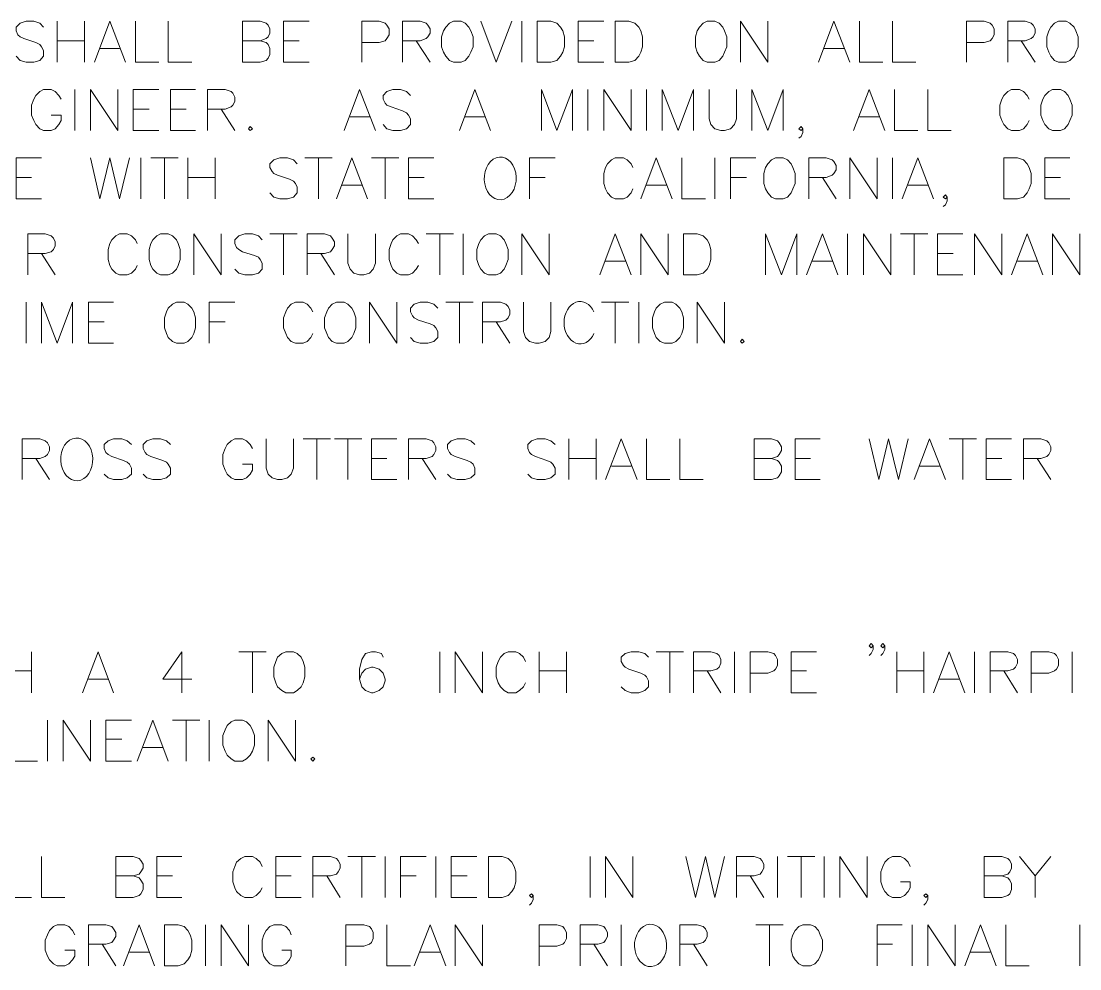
# Model space of a CAD drawing. Header units: millimetres. Extents: x -419 to 20046, y -14642 to 2638.
# Drawn here: x 3713.591 to 3715.657, y 919.815 to 921.665 of the extents above; entities that cross this region are included whole.
import ezdxf

# ---------------------------------------------------------------- set-up
doc = ezdxf.new("R2010")
doc.units = ezdxf.units.MM
doc.layers.add('PDF10_----TX03', color=7, linetype='Continuous')

msp = doc.modelspace()

# ---------------------------------------------------------------- linework, layer by layer
at = {"layer": 'PDF10_----TX03', "lineweight": 20}
for points in [[(3713.6348, 921.6536), (3713.6273, 921.6611), (3713.6157, 921.6652), (3713.6007, 921.6652), (3713.589, 921.6611), (3713.5815, 921.6536), (3713.5815, 921.6461), (3713.5848, 921.6386), (3713.589, 921.6344), (3713.5965, 921.6311), (3713.6198, 921.6236), (3713.6273, 921.6194), (3713.6307, 921.6152), (3713.6348, 921.6077), (3713.6348, 921.5969), (3713.6273, 921.5886), (3713.6157, 921.5852), (3713.6007, 921.5852), (3713.589, 921.5886), (3713.5815, 921.5969)], [(3713.6615, 921.6652), (3713.6615, 921.5852)], [(3713.7148, 921.6652), (3713.7148, 921.5852)], [(3713.734, 921.5852), (3713.764, 921.6652), (3713.7948, 921.5852)], [(3713.814, 921.6652), (3713.814, 921.5852), (3713.8599, 921.5852)], [(3713.8782, 921.6652), (3713.8782, 921.5852), (3713.924, 921.5852)], [(3714.0574, 921.6269), (3714.069, 921.6236), (3714.0732, 921.6194), (3714.0765, 921.6119), (3714.0765, 921.6002), (3714.0732, 921.5927), (3714.069, 921.5886), (3714.0574, 921.5852), (3714.0232, 921.5852), (3714.0232, 921.6652), (3714.0574, 921.6652), (3714.069, 921.6611), (3714.0732, 921.6577), (3714.0765, 921.6502), (3714.0765, 921.6419), (3714.0732, 921.6344), (3714.069, 921.6311), (3714.0574, 921.6269), (3714.0232, 921.6269)], [(3714.1532, 921.5852), (3714.1032, 921.5852), (3714.1032, 921.6652), (3714.1532, 921.6652)], [(3714.2557, 921.5852), (3714.2557, 921.6652), (3714.2899, 921.6652), (3714.3016, 921.6611), (3714.3049, 921.6577), (3714.3091, 921.6502), (3714.3091, 921.6386), (3714.3049, 921.6311), (3714.3016, 921.6269), (3714.2899, 921.6236), (3714.2557, 921.6236)], [(3714.3357, 921.5852), (3714.3357, 921.6652), (3714.3699, 921.6652), (3714.3816, 921.6611), (3714.3849, 921.6577), (3714.3891, 921.6502), (3714.3891, 921.6419), (3714.3849, 921.6344), (3714.3816, 921.6311), (3714.3699, 921.6269), (3714.3357, 921.6269)], [(3714.4882, 921.6652), (3714.5182, 921.5852), (3714.5491, 921.6652)], [(3714.5682, 921.6652), (3714.5682, 921.5852)], [(3714.7283, 921.5852), (3714.6783, 921.5852), (3714.6783, 921.6652), (3714.7283, 921.6652)], [(3714.9949, 921.5852), (3714.9949, 921.6652), (3715.0483, 921.5852), (3715.0483, 921.6652)], [(3715.1475, 921.5852), (3715.1775, 921.6652), (3715.2083, 921.5852)], [(3715.2275, 921.6652), (3715.2275, 921.5852), (3715.2733, 921.5852)], [(3715.2916, 921.6652), (3715.2916, 921.5852), (3715.3375, 921.5852)], [(3715.4366, 921.5852), (3715.4366, 921.6652), (3715.4708, 921.6652), (3715.4825, 921.6611), (3715.4866, 921.6577), (3715.49, 921.6502), (3715.49, 921.6386), (3715.4866, 921.6311), (3715.4825, 921.6269), (3715.4708, 921.6236), (3715.4366, 921.6236)], [(3715.5167, 921.5852), (3715.5167, 921.6652), (3715.5508, 921.6652), (3715.5625, 921.6611), (3715.5667, 921.6577), (3715.57, 921.6502), (3715.57, 921.6419), (3715.5667, 921.6344), (3715.5625, 921.6311), (3715.5508, 921.6269), (3715.5167, 921.6269)], [(3713.6615, 921.6269), (3713.7148, 921.6269)], [(3714.1032, 921.6269), (3714.134, 921.6269)], [(3714.3624, 921.6269), (3714.3891, 921.5852)], [(3714.6783, 921.6269), (3714.7091, 921.6269)], [(3715.5433, 921.6269), (3715.57, 921.5852)], [(3713.7448, 921.6119), (3713.7832, 921.6119)], [(3715.1583, 921.6119), (3715.1966, 921.6119)], [(3713.669, 921.5127), (3713.6648, 921.5202), (3713.6573, 921.5277), (3713.6498, 921.5319), (3713.6348, 921.5319), (3713.6273, 921.5277), (3713.6198, 921.5202), (3713.6157, 921.5127), (3713.6115, 921.501), (3713.6115, 921.4819), (3713.6157, 921.471), (3713.6198, 921.4635), (3713.6273, 921.4552), (3713.6348, 921.4519), (3713.6498, 921.4519), (3713.6573, 921.4552), (3713.6648, 921.4635), (3713.669, 921.471), (3713.669, 921.4819), (3713.6498, 921.4819)], [(3713.6957, 921.5319), (3713.6957, 921.4519)], [(3713.7265, 921.4519), (3713.7265, 921.5319), (3713.7798, 921.4519), (3713.7798, 921.5319)], [(3713.8599, 921.4519), (3713.8098, 921.4519), (3713.8098, 921.5319), (3713.8599, 921.5319)], [(3713.9315, 921.4519), (3713.8824, 921.4519), (3713.8824, 921.5319), (3713.9315, 921.5319)], [(3713.9549, 921.4519), (3713.9549, 921.5319), (3713.989, 921.5319), (3714.0007, 921.5277), (3714.004, 921.5244), (3714.0082, 921.5169), (3714.0082, 921.5085), (3714.004, 921.501), (3714.0007, 921.4977), (3713.989, 921.4935), (3713.9549, 921.4935)], [(3714.2215, 921.4519), (3714.2515, 921.5319), (3714.2824, 921.4519)], [(3714.3507, 921.5202), (3714.3432, 921.5277), (3714.3316, 921.5319), (3714.3166, 921.5319), (3714.3049, 921.5277), (3714.2974, 921.5202), (3714.2974, 921.5127), (3714.3016, 921.5052), (3714.3049, 921.501), (3714.3132, 921.4977), (3714.3357, 921.4902), (3714.3432, 921.486), (3714.3474, 921.4819), (3714.3507, 921.4744), (3714.3507, 921.4635), (3714.3432, 921.4552), (3714.3316, 921.4519), (3714.3166, 921.4519), (3714.3049, 921.4552), (3714.2974, 921.4635)], [(3714.4466, 921.4519), (3714.4766, 921.5319), (3714.5074, 921.4519)], [(3714.6066, 921.4519), (3714.6066, 921.5319), (3714.6366, 921.4519), (3714.6674, 921.5319), (3714.6674, 921.4519)], [(3714.6974, 921.5319), (3714.6974, 921.4519)], [(3714.7283, 921.4519), (3714.7283, 921.5319), (3714.7816, 921.4519), (3714.7816, 921.5319)], [(3714.8116, 921.5319), (3714.8116, 921.4519)], [(3714.8424, 921.4519), (3714.8424, 921.5319), (3714.8733, 921.4519), (3714.9033, 921.5319), (3714.9033, 921.4519)], [(3714.9341, 921.5319), (3714.9341, 921.4744), (3714.9374, 921.4635), (3714.9449, 921.4552), (3714.9566, 921.4519), (3714.9641, 921.4519), (3714.9758, 921.4552), (3714.9833, 921.4635), (3714.9874, 921.4744), (3714.9874, 921.5319)], [(3715.0174, 921.4519), (3715.0174, 921.5319), (3715.0483, 921.4519), (3715.0783, 921.5319), (3715.0783, 921.4519)], [(3715.2158, 921.4519), (3715.2466, 921.5319), (3715.2766, 921.4519)], [(3715.2958, 921.5319), (3715.2958, 921.4519), (3715.3416, 921.4519)], [(3715.3608, 921.5319), (3715.3608, 921.4519), (3715.4066, 921.4519)], [(3715.5583, 921.5127), (3715.555, 921.5202), (3715.5475, 921.5277), (3715.54, 921.5319), (3715.5242, 921.5319), (3715.5167, 921.5277), (3715.5092, 921.5202), (3715.505, 921.5127), (3715.5016, 921.501), (3715.5016, 921.4819), (3715.505, 921.471), (3715.5092, 921.4635), (3715.5167, 921.4552), (3715.5242, 921.4519), (3715.54, 921.4519), (3715.5475, 921.4552), (3715.555, 921.4635), (3715.5583, 921.471)], [(3713.8098, 921.4935), (3713.8407, 921.4935)], [(3713.8824, 921.4935), (3713.9132, 921.4935)], [(3713.9815, 921.4935), (3714.0082, 921.4519)], [(3714.2332, 921.4785), (3714.2707, 921.4785)], [(3714.4574, 921.4785), (3714.4957, 921.4785)], [(3715.2275, 921.4785), (3715.265, 921.4785)], [(3715.1166, 921.4552), (3715.1133, 921.4519), (3715.1091, 921.4552), (3715.1133, 921.4594), (3715.1166, 921.4552), (3715.1166, 921.4477), (3715.1133, 921.4402), (3715.1091, 921.4369)], [(3713.6307, 921.3185), (3713.5815, 921.3185), (3713.5815, 921.3985), (3713.6307, 921.3985)], [(3713.7265, 921.3985), (3713.7448, 921.3185), (3713.764, 921.3985), (3713.7832, 921.3185), (3713.8023, 921.3985)], [(3713.8248, 921.3985), (3713.8248, 921.3185)], [(3713.844, 921.3985), (3713.8974, 921.3985)], [(3713.8707, 921.3985), (3713.8707, 921.3185)], [(3713.9165, 921.3985), (3713.9165, 921.3185)], [(3713.9699, 921.3985), (3713.9699, 921.3185)], [(3714.1299, 921.3869), (3714.1224, 921.3944), (3714.1107, 921.3985), (3714.0957, 921.3985), (3714.084, 921.3944), (3714.0765, 921.3869), (3714.0765, 921.3794), (3714.0807, 921.3719), (3714.084, 921.3677), (3714.0915, 921.3644), (3714.1149, 921.3569), (3714.1224, 921.3527), (3714.1265, 921.3485), (3714.1299, 921.341), (3714.1299, 921.3302), (3714.1224, 921.3219), (3714.1107, 921.3185), (3714.0957, 921.3185), (3714.084, 921.3219), (3714.0765, 921.3302)], [(3714.1449, 921.3985), (3714.1982, 921.3985)], [(3714.1715, 921.3985), (3714.1715, 921.3185)], [(3714.2065, 921.3185), (3714.2365, 921.3985), (3714.2674, 921.3185)], [(3714.2749, 921.3985), (3714.3282, 921.3985)], [(3714.3016, 921.3985), (3714.3016, 921.3185)], [(3714.3966, 921.3185), (3714.3474, 921.3185), (3714.3474, 921.3985), (3714.3966, 921.3985)], [(3714.5832, 921.3185), (3714.5832, 921.3985), (3714.6332, 921.3985)], [(3714.7849, 921.3794), (3714.7816, 921.3869), (3714.7741, 921.3944), (3714.7666, 921.3985), (3714.7508, 921.3985), (3714.7433, 921.3944), (3714.7358, 921.3869), (3714.7316, 921.3794), (3714.7283, 921.3677), (3714.7283, 921.3485), (3714.7316, 921.3377), (3714.7358, 921.3302), (3714.7433, 921.3219), (3714.7508, 921.3185), (3714.7666, 921.3185), (3714.7741, 921.3219), (3714.7816, 921.3302), (3714.7849, 921.3377)], [(3714.8008, 921.3185), (3714.8308, 921.3985), (3714.8616, 921.3185)], [(3714.8808, 921.3985), (3714.8808, 921.3185), (3714.9266, 921.3185)], [(3714.9449, 921.3985), (3714.9449, 921.3185)], [(3714.9758, 921.3185), (3714.9758, 921.3985), (3715.0249, 921.3985)], [(3715.1283, 921.3185), (3715.1283, 921.3985), (3715.1625, 921.3985), (3715.1741, 921.3944), (3715.1775, 921.391), (3715.1816, 921.3835), (3715.1816, 921.3752), (3715.1775, 921.3677), (3715.1741, 921.3644), (3715.1625, 921.3602), (3715.1283, 921.3602)], [(3715.2083, 921.3185), (3715.2083, 921.3985), (3715.2616, 921.3185), (3715.2616, 921.3985)], [(3715.2916, 921.3985), (3715.2916, 921.3185)], [(3715.3108, 921.3185), (3715.3416, 921.3985), (3715.3716, 921.3185)], [(3715.6383, 921.3185), (3715.5892, 921.3185), (3715.5892, 921.3985), (3715.6383, 921.3985)], [(3713.5815, 921.3602), (3713.6115, 921.3602)], [(3713.9165, 921.3602), (3713.9699, 921.3602)], [(3714.3474, 921.3602), (3714.3774, 921.3602)], [(3714.5832, 921.3602), (3714.6141, 921.3602)], [(3714.9758, 921.3602), (3715.0066, 921.3602)], [(3715.155, 921.3602), (3715.1816, 921.3185)], [(3715.5892, 921.3602), (3715.62, 921.3602)], [(3714.2174, 921.3452), (3714.2557, 921.3452)], [(3714.8116, 921.3452), (3714.8499, 921.3452)], [(3715.3225, 921.3452), (3715.3608, 921.3452)], [(3715.3983, 921.3219), (3715.395, 921.3185), (3715.3908, 921.3219), (3715.395, 921.326), (3715.3983, 921.3219), (3715.3983, 921.3144), (3715.395, 921.3069), (3715.3908, 921.3035)], [(3713.604, 921.1702), (3713.604, 921.2502), (3713.6382, 921.2502), (3713.6498, 921.246), (3713.654, 921.2419), (3713.6573, 921.2344), (3713.6573, 921.2269), (3713.654, 921.2194), (3713.6498, 921.2152), (3713.6382, 921.2119), (3713.604, 921.2119)], [(3713.8173, 921.231), (3713.814, 921.2385), (3713.8065, 921.246), (3713.7982, 921.2502), (3713.7832, 921.2502), (3713.7757, 921.246), (3713.7682, 921.2385), (3713.764, 921.231), (3713.7607, 921.2194), (3713.7607, 921.2002), (3713.764, 921.1885), (3713.7682, 921.181), (3713.7757, 921.1735), (3713.7832, 921.1702), (3713.7982, 921.1702), (3713.8065, 921.1735), (3713.814, 921.181), (3713.8173, 921.1885)], [(3713.9282, 921.1702), (3713.9282, 921.2502), (3713.9815, 921.1702), (3713.9815, 921.2502)], [(3714.0615, 921.2385), (3714.054, 921.246), (3714.0424, 921.2502), (3714.0274, 921.2502), (3714.0157, 921.246), (3714.0082, 921.2385), (3714.0082, 921.231), (3714.0115, 921.2235), (3714.0157, 921.2194), (3714.0232, 921.2152), (3714.0465, 921.2077), (3714.054, 921.2044), (3714.0574, 921.2002), (3714.0615, 921.1927), (3714.0615, 921.181), (3714.054, 921.1735), (3714.0424, 921.1702), (3714.0274, 921.1702), (3714.0157, 921.1735), (3714.0082, 921.181)], [(3714.0765, 921.2502), (3714.1299, 921.2502)], [(3714.1032, 921.2502), (3714.1032, 921.1702)], [(3714.149, 921.1702), (3714.149, 921.2502), (3714.1832, 921.2502), (3714.1949, 921.246), (3714.1982, 921.2419), (3714.2024, 921.2344), (3714.2024, 921.2269), (3714.1982, 921.2194), (3714.1949, 921.2152), (3714.1832, 921.2119), (3714.149, 921.2119)], [(3714.229, 921.2502), (3714.229, 921.1927), (3714.2332, 921.181), (3714.2407, 921.1735), (3714.2515, 921.1702), (3714.2599, 921.1702), (3714.2707, 921.1735), (3714.2782, 921.181), (3714.2824, 921.1927), (3714.2824, 921.2502)], [(3714.3666, 921.231), (3714.3624, 921.2385), (3714.3549, 921.246), (3714.3474, 921.2502), (3714.3316, 921.2502), (3714.3241, 921.246), (3714.3166, 921.2385), (3714.3132, 921.231), (3714.3091, 921.2194), (3714.3091, 921.2002), (3714.3132, 921.1885), (3714.3166, 921.181), (3714.3241, 921.1735), (3714.3316, 921.1702), (3714.3474, 921.1702), (3714.3549, 921.1735), (3714.3624, 921.181), (3714.3666, 921.1885)], [(3714.3816, 921.2502), (3714.4349, 921.2502)], [(3714.4082, 921.2502), (3714.4082, 921.1702)], [(3714.4541, 921.2502), (3714.4541, 921.1702)], [(3714.5682, 921.1702), (3714.5682, 921.2502), (3714.6216, 921.1702), (3714.6216, 921.2502)], [(3714.7208, 921.1702), (3714.7508, 921.2502), (3714.7816, 921.1702)], [(3714.8008, 921.1702), (3714.8008, 921.2502), (3714.8541, 921.1702), (3714.8541, 921.2502)], [(3715.0441, 921.1702), (3715.0441, 921.2502), (3715.0749, 921.1702), (3715.105, 921.2502), (3715.105, 921.1702)], [(3715.1241, 921.1702), (3715.155, 921.2502), (3715.185, 921.1702)], [(3715.2041, 921.2502), (3715.2041, 921.1702)], [(3715.235, 921.1702), (3715.235, 921.2502), (3715.2883, 921.1702), (3715.2883, 921.2502)], [(3715.3075, 921.2502), (3715.3608, 921.2502)], [(3715.3341, 921.2502), (3715.3341, 921.1702)], [(3715.4291, 921.1702), (3715.38, 921.1702), (3715.38, 921.2502), (3715.4291, 921.2502)], [(3715.4516, 921.1702), (3715.4516, 921.2502), (3715.505, 921.1702), (3715.505, 921.2502)], [(3715.5242, 921.1702), (3715.555, 921.2502), (3715.585, 921.1702)], [(3715.6042, 921.1702), (3715.6042, 921.2502), (3715.6575, 921.1702), (3715.6575, 921.2502)], [(3713.6307, 921.2119), (3713.6573, 921.1702)], [(3714.1757, 921.2119), (3714.2024, 921.1702)], [(3715.38, 921.2119), (3715.41, 921.2119)], [(3714.7316, 921.1969), (3714.7699, 921.1969)], [(3715.1358, 921.1969), (3715.1741, 921.1969)], [(3715.5358, 921.1969), (3715.5742, 921.1969)], [(3713.6007, 921.1168), (3713.6007, 921.0368)], [(3713.6307, 921.0368), (3713.6307, 921.1168), (3713.6615, 921.0368), (3713.6915, 921.1168), (3713.6915, 921.0368)], [(3713.7715, 921.0368), (3713.7223, 921.0368), (3713.7223, 921.1168), (3713.7715, 921.1168)], [(3713.9582, 921.0368), (3713.9582, 921.1168), (3714.0082, 921.1168)], [(3714.1607, 921.0977), (3714.1565, 921.1052), (3714.149, 921.1127), (3714.1415, 921.1168), (3714.1265, 921.1168), (3714.1182, 921.1127), (3714.1107, 921.1052), (3714.1074, 921.0977), (3714.1032, 921.086), (3714.1032, 921.0668), (3714.1074, 921.0552), (3714.1107, 921.0477), (3714.1182, 921.0402), (3714.1265, 921.0368), (3714.1415, 921.0368), (3714.149, 921.0402), (3714.1565, 921.0477), (3714.1607, 921.0552)], [(3714.2707, 921.0368), (3714.2707, 921.1168), (3714.3241, 921.0368), (3714.3241, 921.1168)], [(3714.4041, 921.1052), (3714.3966, 921.1127), (3714.3849, 921.1168), (3714.3699, 921.1168), (3714.3582, 921.1127), (3714.3507, 921.1052), (3714.3507, 921.0977), (3714.3549, 921.0902), (3714.3582, 921.086), (3714.3666, 921.0818), (3714.3891, 921.0743), (3714.3966, 921.071), (3714.4007, 921.0668), (3714.4041, 921.0593), (3714.4041, 921.0477), (3714.3966, 921.0402), (3714.3849, 921.0368), (3714.3699, 921.0368), (3714.3582, 921.0402), (3714.3507, 921.0477)], [(3714.4199, 921.1168), (3714.4732, 921.1168)], [(3714.4466, 921.1168), (3714.4466, 921.0368)], [(3714.4916, 921.0368), (3714.4916, 921.1168), (3714.5266, 921.1168), (3714.5374, 921.1127), (3714.5416, 921.1085), (3714.5449, 921.101), (3714.5449, 921.0935), (3714.5416, 921.086), (3714.5374, 921.0818), (3714.5266, 921.0785), (3714.4916, 921.0785)], [(3714.5716, 921.1168), (3714.5716, 921.0593), (3714.5757, 921.0477), (3714.5832, 921.0402), (3714.5949, 921.0368), (3714.6024, 921.0368), (3714.6141, 921.0402), (3714.6216, 921.0477), (3714.6249, 921.0593), (3714.6249, 921.1168)], [(3714.7241, 921.1168), (3714.7774, 921.1168)], [(3714.7508, 921.1168), (3714.7508, 921.0368)], [(3714.7966, 921.1168), (3714.7966, 921.0368)], [(3714.9108, 921.0368), (3714.9108, 921.1168), (3714.9641, 921.0368), (3714.9641, 921.1168)], [(3713.7223, 921.0785), (3713.7532, 921.0785)], [(3713.9582, 921.0785), (3713.989, 921.0785)], [(3714.5182, 921.0785), (3714.5449, 921.0368)], [(3713.5932, 920.7702), (3713.5932, 920.8502), (3713.6273, 920.8502), (3713.6382, 920.846), (3713.6423, 920.8418), (3713.6465, 920.8343), (3713.6465, 920.8268), (3713.6423, 920.8193), (3713.6382, 920.8152), (3713.6273, 920.8118), (3713.5932, 920.8118)], [(3713.8065, 920.8385), (3713.7982, 920.846), (3713.7873, 920.8502), (3713.7715, 920.8502), (3713.7607, 920.846), (3713.7532, 920.8385), (3713.7532, 920.831), (3713.7565, 920.8235), (3713.7607, 920.8193), (3713.7682, 920.8152), (3713.7907, 920.8077), (3713.7982, 920.8043), (3713.8023, 920.8002), (3713.8065, 920.7927), (3713.8065, 920.781), (3713.7982, 920.7735), (3713.7873, 920.7702), (3713.7715, 920.7702), (3713.7607, 920.7735), (3713.7532, 920.781)], [(3713.8824, 920.8385), (3713.8749, 920.846), (3713.8632, 920.8502), (3713.8482, 920.8502), (3713.8365, 920.846), (3713.829, 920.8385), (3713.829, 920.831), (3713.8332, 920.8235), (3713.8365, 920.8193), (3713.844, 920.8152), (3713.8674, 920.8077), (3713.8749, 920.8043), (3713.8782, 920.8002), (3713.8824, 920.7927), (3713.8824, 920.781), (3713.8749, 920.7735), (3713.8632, 920.7702), (3713.8482, 920.7702), (3713.8365, 920.7735), (3713.829, 920.781)], [(3714.0424, 920.831), (3714.0382, 920.8385), (3714.0307, 920.846), (3714.0232, 920.8502), (3714.0082, 920.8502), (3714.0007, 920.846), (3713.9932, 920.8385), (3713.989, 920.831), (3713.9849, 920.8193), (3713.9849, 920.8002), (3713.989, 920.7885), (3713.9932, 920.781), (3714.0007, 920.7735), (3714.0082, 920.7702), (3714.0232, 920.7702), (3714.0307, 920.7735), (3714.0382, 920.781), (3714.0424, 920.7885), (3714.0424, 920.8002), (3714.0232, 920.8002)], [(3714.069, 920.8502), (3714.069, 920.7927), (3714.0732, 920.781), (3714.0807, 920.7735), (3714.0915, 920.7702), (3714.0999, 920.7702), (3714.1107, 920.7735), (3714.1182, 920.781), (3714.1224, 920.7927), (3714.1224, 920.8502)], [(3714.1415, 920.8502), (3714.1949, 920.8502)], [(3714.1682, 920.8502), (3714.1682, 920.7702)], [(3714.2024, 920.8502), (3714.2557, 920.8502)], [(3714.229, 920.8502), (3714.229, 920.7702)], [(3714.3241, 920.7702), (3714.2749, 920.7702), (3714.2749, 920.8502), (3714.3241, 920.8502)], [(3714.3474, 920.7702), (3714.3474, 920.8502), (3714.3816, 920.8502), (3714.3932, 920.846), (3714.3966, 920.8418), (3714.4007, 920.8343), (3714.4007, 920.8268), (3714.3966, 920.8193), (3714.3932, 920.8152), (3714.3816, 920.8118), (3714.3474, 920.8118)], [(3714.4766, 920.8385), (3714.4691, 920.846), (3714.4574, 920.8502), (3714.4424, 920.8502), (3714.4307, 920.846), (3714.4232, 920.8385), (3714.4232, 920.831), (3714.4274, 920.8235), (3714.4307, 920.8193), (3714.4382, 920.8152), (3714.4616, 920.8077), (3714.4691, 920.8043), (3714.4732, 920.8002), (3714.4766, 920.7927), (3714.4766, 920.781), (3714.4691, 920.7735), (3714.4574, 920.7702), (3714.4424, 920.7702), (3714.4307, 920.7735), (3714.4232, 920.781)], [(3714.6332, 920.8385), (3714.6249, 920.846), (3714.6141, 920.8502), (3714.5982, 920.8502), (3714.5874, 920.846), (3714.5799, 920.8385), (3714.5799, 920.831), (3714.5832, 920.8235), (3714.5874, 920.8193), (3714.5949, 920.8152), (3714.6174, 920.8077), (3714.6249, 920.8043), (3714.6291, 920.8002), (3714.6332, 920.7927), (3714.6332, 920.781), (3714.6249, 920.7735), (3714.6141, 920.7702), (3714.5982, 920.7702), (3714.5874, 920.7735), (3714.5799, 920.781)], [(3714.6599, 920.8502), (3714.6599, 920.7702)], [(3714.7133, 920.8502), (3714.7133, 920.7702)], [(3714.7316, 920.7702), (3714.7624, 920.8502), (3714.7933, 920.7702)], [(3714.8116, 920.8502), (3714.8116, 920.7702), (3714.8574, 920.7702)], [(3714.8766, 920.8502), (3714.8766, 920.7702), (3714.9224, 920.7702)], [(3715.0558, 920.8118), (3715.0674, 920.8077), (3715.0708, 920.8043), (3715.0749, 920.7968), (3715.0749, 920.7852), (3715.0708, 920.7777), (3715.0674, 920.7735), (3715.0558, 920.7702), (3715.0216, 920.7702), (3715.0216, 920.8502), (3715.0558, 920.8502), (3715.0674, 920.846), (3715.0708, 920.8418), (3715.0749, 920.8343), (3715.0749, 920.8268), (3715.0708, 920.8193), (3715.0674, 920.8152), (3715.0558, 920.8118), (3715.0216, 920.8118)], [(3715.1508, 920.7702), (3715.1016, 920.7702), (3715.1016, 920.8502), (3715.1508, 920.8502)], [(3715.2466, 920.8502), (3715.265, 920.7702), (3715.2841, 920.8502), (3715.3033, 920.7702), (3715.3225, 920.8502)], [(3715.3341, 920.7702), (3715.3641, 920.8502), (3715.395, 920.7702)], [(3715.4025, 920.8502), (3715.4558, 920.8502)], [(3715.4291, 920.8502), (3715.4291, 920.7702)], [(3715.5242, 920.7702), (3715.475, 920.7702), (3715.475, 920.8502), (3715.5242, 920.8502)], [(3715.5475, 920.7702), (3715.5475, 920.8502), (3715.5817, 920.8502), (3715.5933, 920.846), (3715.5967, 920.8418), (3715.6008, 920.8343), (3715.6008, 920.8268), (3715.5967, 920.8193), (3715.5933, 920.8152), (3715.5817, 920.8118), (3715.5475, 920.8118)], [(3713.6198, 920.8118), (3713.6465, 920.7702)], [(3714.2749, 920.8118), (3714.3049, 920.8118)], [(3714.3741, 920.8118), (3714.4007, 920.7702)], [(3714.6599, 920.8118), (3714.7133, 920.8118)], [(3714.7433, 920.7968), (3714.7816, 920.7968)], [(3715.1016, 920.8118), (3715.1316, 920.8118)], [(3715.345, 920.7968), (3715.3833, 920.7968)], [(3715.475, 920.8118), (3715.505, 920.8118)], [(3715.5742, 920.8118), (3715.6008, 920.7702)], [(3715.2541, 920.446), (3715.25, 920.4418), (3715.2466, 920.446), (3715.25, 920.4501), (3715.2541, 920.446), (3715.2541, 920.4385), (3715.25, 920.431), (3715.2466, 920.4268)], [(3715.2766, 920.446), (3715.2733, 920.4418), (3715.2691, 920.446), (3715.2733, 920.4501), (3715.2766, 920.446), (3715.2766, 920.4385), (3715.2733, 920.431), (3715.2691, 920.4268)], [(3713.6115, 920.4343), (3713.6115, 920.3543)], [(3713.7107, 920.3543), (3713.7415, 920.4343), (3713.7715, 920.3543)], [(3713.9049, 920.3543), (3713.9049, 920.4343), (3713.8674, 920.381), (3713.924, 920.381)], [(3714.0157, 920.4343), (3714.069, 920.4343)], [(3714.0424, 920.4343), (3714.0424, 920.3543)], [(3714.2974, 920.4235), (3714.2941, 920.431), (3714.2824, 920.4343), (3714.2749, 920.4343), (3714.2632, 920.431), (3714.2557, 920.4193), (3714.2515, 920.4001), (3714.2515, 920.381), (3714.2557, 920.366), (3714.2632, 920.3585), (3714.2749, 920.3543), (3714.2782, 920.3543), (3714.2899, 920.3585), (3714.2974, 920.366), (3714.3016, 920.3776), (3714.3016, 920.381), (3714.2974, 920.3926), (3714.2899, 920.4001), (3714.2782, 920.4043), (3714.2749, 920.4043), (3714.2632, 920.4001), (3714.2557, 920.3926), (3714.2515, 920.381)], [(3714.4082, 920.4343), (3714.4082, 920.3543)], [(3714.4382, 920.3543), (3714.4382, 920.4343), (3714.4916, 920.3543), (3714.4916, 920.4343)], [(3714.5757, 920.4151), (3714.5716, 920.4235), (3714.5641, 920.431), (3714.5566, 920.4343), (3714.5416, 920.4343), (3714.5341, 920.431), (3714.5266, 920.4235), (3714.5224, 920.4151), (3714.5182, 920.4043), (3714.5182, 920.3851), (3714.5224, 920.3735), (3714.5266, 920.366), (3714.5341, 920.3585), (3714.5416, 920.3543), (3714.5566, 920.3543), (3714.5641, 920.3585), (3714.5716, 920.366), (3714.5757, 920.3735)], [(3714.6024, 920.4343), (3714.6024, 920.3543)], [(3714.6557, 920.4343), (3714.6557, 920.3543)], [(3714.8158, 920.4235), (3714.8083, 920.431), (3714.7966, 920.4343), (3714.7816, 920.4343), (3714.7699, 920.431), (3714.7624, 920.4235), (3714.7624, 920.4151), (3714.7666, 920.4076), (3714.7699, 920.4043), (3714.7774, 920.4001), (3714.8008, 920.3926), (3714.8083, 920.3885), (3714.8116, 920.3851), (3714.8158, 920.3776), (3714.8158, 920.366), (3714.8083, 920.3585), (3714.7966, 920.3543), (3714.7816, 920.3543), (3714.7699, 920.3585), (3714.7624, 920.366)], [(3714.8308, 920.4343), (3714.8841, 920.4343)], [(3714.8574, 920.4343), (3714.8574, 920.3543)], [(3714.9033, 920.3543), (3714.9033, 920.4343), (3714.9374, 920.4343), (3714.9491, 920.431), (3714.9533, 920.4268), (3714.9566, 920.4193), (3714.9566, 920.4118), (3714.9533, 920.4043), (3714.9491, 920.4001), (3714.9374, 920.3968), (3714.9033, 920.3968)], [(3714.9833, 920.4343), (3714.9833, 920.3543)], [(3715.0141, 920.3543), (3715.0141, 920.4343), (3715.0483, 920.4343), (3715.0599, 920.431), (3715.0633, 920.4268), (3715.0674, 920.4193), (3715.0674, 920.4076), (3715.0633, 920.4001), (3715.0599, 920.3968), (3715.0483, 920.3926), (3715.0141, 920.3926)], [(3715.1433, 920.3543), (3715.0941, 920.3543), (3715.0941, 920.4343), (3715.1433, 920.4343)], [(3715.3, 920.4343), (3715.3, 920.3543)], [(3715.3533, 920.4343), (3715.3533, 920.3543)], [(3715.3716, 920.3543), (3715.4025, 920.4343), (3715.4333, 920.3543)], [(3715.4516, 920.4343), (3715.4516, 920.3543)], [(3715.4825, 920.3543), (3715.4825, 920.4343), (3715.5167, 920.4343), (3715.5283, 920.431), (3715.5317, 920.4268), (3715.5358, 920.4193), (3715.5358, 920.4118), (3715.5317, 920.4043), (3715.5283, 920.4001), (3715.5167, 920.3968), (3715.4825, 920.3968)], [(3715.5625, 920.3543), (3715.5625, 920.4343), (3715.5967, 920.4343), (3715.6083, 920.431), (3715.6117, 920.4268), (3715.6158, 920.4193), (3715.6158, 920.4076), (3715.6117, 920.4001), (3715.6083, 920.3968), (3715.5967, 920.3926), (3715.5625, 920.3926)], [(3715.6425, 920.4343), (3715.6425, 920.3543)], [(3713.5582, 920.3968), (3713.6115, 920.3968)], [(3714.6024, 920.3968), (3714.6557, 920.3968)], [(3714.9299, 920.3968), (3714.9566, 920.3543)], [(3715.0941, 920.3968), (3715.1241, 920.3968)], [(3715.3, 920.3968), (3715.3533, 920.3968)], [(3715.5092, 920.3968), (3715.5358, 920.3543)], [(3713.7223, 920.381), (3713.7607, 920.381)], [(3715.3833, 920.381), (3715.4216, 920.381)], [(3713.5773, 920.301), (3713.5773, 920.2209), (3713.6232, 920.2209)], [(3713.6423, 920.301), (3713.6423, 920.2209)], [(3713.6732, 920.2209), (3713.6732, 920.301), (3713.7265, 920.2209), (3713.7265, 920.301)], [(3713.8065, 920.2209), (3713.7565, 920.2209), (3713.7565, 920.301), (3713.8065, 920.301)], [(3713.8173, 920.2209), (3713.8482, 920.301), (3713.8782, 920.2209)], [(3713.8865, 920.301), (3713.9399, 920.301)], [(3713.9132, 920.301), (3713.9132, 920.2209)], [(3713.9582, 920.301), (3713.9582, 920.2209)], [(3714.0732, 920.2209), (3714.0732, 920.301), (3714.1265, 920.2209), (3714.1265, 920.301)], [(3713.7565, 920.2634), (3713.7873, 920.2634)], [(3713.829, 920.2476), (3713.8674, 920.2476)], [(3713.5665, 920.0343), (3713.5665, 919.9543), (3713.6115, 919.9543)], [(3713.6307, 920.0343), (3713.6307, 919.9543), (3713.6765, 919.9543)], [(3713.8098, 919.9968), (3713.8215, 919.9926), (3713.8248, 919.9884), (3713.829, 919.9809), (3713.829, 919.9701), (3713.8248, 919.9618), (3713.8215, 919.9584), (3713.8098, 919.9543), (3713.7757, 919.9543), (3713.7757, 920.0343), (3713.8098, 920.0343), (3713.8215, 920.0309), (3713.8248, 920.0268), (3713.829, 920.0193), (3713.829, 920.0118), (3713.8248, 920.0043), (3713.8215, 920.0001), (3713.8098, 919.9968), (3713.7757, 919.9968)], [(3713.9049, 919.9543), (3713.8557, 919.9543), (3713.8557, 920.0343), (3713.9049, 920.0343)], [(3714.0615, 920.0151), (3714.0574, 920.0234), (3714.0499, 920.0309), (3714.0424, 920.0343), (3714.0274, 920.0343), (3714.0199, 920.0309), (3714.0115, 920.0234), (3714.0082, 920.0151), (3714.004, 920.0043), (3714.004, 919.9851), (3714.0082, 919.9734), (3714.0115, 919.9659), (3714.0199, 919.9584), (3714.0274, 919.9543), (3714.0424, 919.9543), (3714.0499, 919.9584), (3714.0574, 919.9659), (3714.0615, 919.9734)], [(3714.1374, 919.9543), (3714.0882, 919.9543), (3714.0882, 920.0343), (3714.1374, 920.0343)], [(3714.1607, 919.9543), (3714.1607, 920.0343), (3714.1949, 920.0343), (3714.2065, 920.0309), (3714.2099, 920.0268), (3714.214, 920.0193), (3714.214, 920.0118), (3714.2099, 920.0043), (3714.2065, 920.0001), (3714.1949, 919.9968), (3714.1607, 919.9968)], [(3714.229, 920.0343), (3714.2824, 920.0343)], [(3714.2557, 920.0343), (3714.2557, 919.9543)], [(3714.3016, 920.0343), (3714.3016, 919.9543)], [(3714.3316, 919.9543), (3714.3316, 920.0343), (3714.3816, 920.0343)], [(3714.4007, 920.0343), (3714.4007, 919.9543)], [(3714.4807, 919.9543), (3714.4307, 919.9543), (3714.4307, 920.0343), (3714.4807, 920.0343)], [(3714.7016, 920.0343), (3714.7016, 919.9543)], [(3714.7316, 919.9543), (3714.7316, 920.0343), (3714.7849, 919.9543), (3714.7849, 920.0343)], [(3714.8883, 920.0343), (3714.9074, 919.9543), (3714.9266, 920.0343), (3714.9449, 919.9543), (3714.9641, 920.0343)], [(3714.9874, 919.9543), (3714.9874, 920.0343), (3715.0216, 920.0343), (3715.0333, 920.0309), (3715.0366, 920.0268), (3715.0408, 920.0193), (3715.0408, 920.0118), (3715.0366, 920.0043), (3715.0333, 920.0001), (3715.0216, 919.9968), (3714.9874, 919.9968)], [(3715.0674, 920.0343), (3715.0674, 919.9543)], [(3715.0866, 920.0343), (3715.14, 920.0343)], [(3715.1133, 920.0343), (3715.1133, 919.9543)], [(3715.1583, 920.0343), (3715.1583, 919.9543)], [(3715.1891, 919.9543), (3715.1891, 920.0343), (3715.2425, 919.9543), (3715.2425, 920.0343)], [(3715.3266, 920.0151), (3715.3225, 920.0234), (3715.315, 920.0309), (3715.3075, 920.0343), (3715.2916, 920.0343), (3715.2841, 920.0309), (3715.2766, 920.0234), (3715.2733, 920.0151), (3715.2691, 920.0043), (3715.2691, 919.9851), (3715.2733, 919.9734), (3715.2766, 919.9659), (3715.2841, 919.9584), (3715.2916, 919.9543), (3715.3075, 919.9543), (3715.315, 919.9584), (3715.3225, 919.9659), (3715.3266, 919.9734), (3715.3266, 919.9851), (3715.3075, 919.9851)], [(3715.505, 919.9968), (3715.5167, 919.9926), (3715.5208, 919.9884), (3715.5242, 919.9809), (3715.5242, 919.9701), (3715.5208, 919.9618), (3715.5167, 919.9584), (3715.505, 919.9543), (3715.4708, 919.9543), (3715.4708, 920.0343), (3715.505, 920.0343), (3715.5167, 920.0309), (3715.5208, 920.0268), (3715.5242, 920.0193), (3715.5242, 920.0118), (3715.5208, 920.0043), (3715.5167, 920.0001), (3715.505, 919.9968), (3715.4708, 919.9968)], [(3715.54, 920.0343), (3715.57, 919.9968), (3715.57, 919.9543)], [(3715.6008, 920.0343), (3715.57, 919.9968)], [(3713.8557, 919.9968), (3713.8865, 919.9968)], [(3714.0882, 919.9968), (3714.1182, 919.9968)], [(3714.1874, 919.9968), (3714.214, 919.9543)], [(3714.3316, 919.9968), (3714.3624, 919.9968)], [(3714.4307, 919.9968), (3714.4616, 919.9968)], [(3715.0141, 919.9968), (3715.0408, 919.9543)], [(3714.5907, 919.9584), (3714.5874, 919.9543), (3714.5832, 919.9584), (3714.5874, 919.9618), (3714.5907, 919.9584), (3714.5907, 919.9509), (3714.5874, 919.9434), (3714.5832, 919.9393)], [(3715.3608, 919.9584), (3715.3566, 919.9543), (3715.3533, 919.9584), (3715.3566, 919.9618), (3715.3608, 919.9584), (3715.3608, 919.9509), (3715.3566, 919.9434), (3715.3533, 919.9393)], [(3713.6957, 919.8817), (3713.6915, 919.8901), (3713.684, 919.8976), (3713.6765, 919.9009), (3713.6615, 919.9009), (3713.654, 919.8976), (3713.6465, 919.8901), (3713.6423, 919.8817), (3713.6382, 919.8709), (3713.6382, 919.8517), (3713.6423, 919.8401), (3713.6465, 919.8326), (3713.654, 919.8251), (3713.6615, 919.8209), (3713.6765, 919.8209), (3713.684, 919.8251), (3713.6915, 919.8326), (3713.6957, 919.8401), (3713.6957, 919.8517), (3713.6765, 919.8517)], [(3713.7223, 919.8209), (3713.7223, 919.9009), (3713.7565, 919.9009), (3713.7682, 919.8976), (3713.7715, 919.8934), (3713.7757, 919.8859), (3713.7757, 919.8784), (3713.7715, 919.8709), (3713.7682, 919.8667), (3713.7565, 919.8634), (3713.7223, 919.8634)], [(3713.7907, 919.8209), (3713.8215, 919.9009), (3713.8515, 919.8209)], [(3713.9507, 919.9009), (3713.9507, 919.8209)], [(3713.9815, 919.8209), (3713.9815, 919.9009), (3714.0349, 919.8209), (3714.0349, 919.9009)], [(3714.1182, 919.8817), (3714.1149, 919.8901), (3714.1074, 919.8976), (3714.0999, 919.9009), (3714.084, 919.9009), (3714.0765, 919.8976), (3714.069, 919.8901), (3714.0649, 919.8817), (3714.0615, 919.8709), (3714.0615, 919.8517), (3714.0649, 919.8401), (3714.069, 919.8326), (3714.0765, 919.8251), (3714.084, 919.8209), (3714.0999, 919.8209), (3714.1074, 919.8251), (3714.1149, 919.8326), (3714.1182, 919.8401), (3714.1182, 919.8517), (3714.0999, 919.8517)], [(3714.2249, 919.8209), (3714.2249, 919.9009), (3714.2599, 919.9009), (3714.2707, 919.8976), (3714.2749, 919.8934), (3714.2782, 919.8859), (3714.2782, 919.8742), (3714.2749, 919.8667), (3714.2707, 919.8634), (3714.2599, 919.8592), (3714.2249, 919.8592)], [(3714.3049, 919.9009), (3714.3049, 919.8209), (3714.3507, 919.8209)], [(3714.3582, 919.8209), (3714.3891, 919.9009), (3714.4199, 919.8209)], [(3714.4382, 919.8209), (3714.4382, 919.9009), (3714.4916, 919.8209), (3714.4916, 919.9009)], [(3714.6024, 919.8209), (3714.6024, 919.9009), (3714.6366, 919.9009), (3714.6482, 919.8976), (3714.6516, 919.8934), (3714.6557, 919.8859), (3714.6557, 919.8742), (3714.6516, 919.8667), (3714.6482, 919.8634), (3714.6366, 919.8592), (3714.6024, 919.8592)], [(3714.6824, 919.8209), (3714.6824, 919.9009), (3714.7166, 919.9009), (3714.7283, 919.8976), (3714.7316, 919.8934), (3714.7358, 919.8859), (3714.7358, 919.8784), (3714.7316, 919.8709), (3714.7283, 919.8667), (3714.7166, 919.8634), (3714.6824, 919.8634)], [(3714.7624, 919.9009), (3714.7624, 919.8209)], [(3714.8766, 919.8209), (3714.8766, 919.9009), (3714.9108, 919.9009), (3714.9224, 919.8976), (3714.9266, 919.8934), (3714.9299, 919.8859), (3714.9299, 919.8784), (3714.9266, 919.8709), (3714.9224, 919.8667), (3714.9108, 919.8634), (3714.8766, 919.8634)], [(3715.0249, 919.9009), (3715.0783, 919.9009)], [(3715.0516, 919.9009), (3715.0516, 919.8209)], [(3715.2616, 919.8209), (3715.2616, 919.9009), (3715.3108, 919.9009)], [(3715.33, 919.9009), (3715.33, 919.8209)], [(3715.3608, 919.8209), (3715.3608, 919.9009), (3715.4141, 919.8209), (3715.4141, 919.9009)], [(3715.4333, 919.8209), (3715.4633, 919.9009), (3715.4941, 919.8209)], [(3715.5133, 919.9009), (3715.5133, 919.8209), (3715.5583, 919.8209)], [(3715.6575, 919.9009), (3715.6575, 919.8209)], [(3713.749, 919.8634), (3713.7757, 919.8209)], [(3713.8023, 919.8476), (3713.8407, 919.8476)], [(3714.3699, 919.8476), (3714.4082, 919.8476)], [(3714.7091, 919.8634), (3714.7358, 919.8209)], [(3714.9033, 919.8634), (3714.9299, 919.8209)], [(3715.2616, 919.8634), (3715.2916, 919.8634)], [(3715.4441, 919.8476), (3715.4825, 919.8476)]]:
    msp.add_lwpolyline(points, dxfattribs=at)
for points in [[(3714.4349, 921.6652), (3714.4274, 921.6611), (3714.4199, 921.6536), (3714.4157, 921.6461), (3714.4116, 921.6344), (3714.4116, 921.6152), (3714.4157, 921.6044), (3714.4199, 921.5969), (3714.4274, 921.5886), (3714.4349, 921.5852), (3714.4499, 921.5852), (3714.4574, 921.5886), (3714.4649, 921.5969), (3714.4691, 921.6044), (3714.4732, 921.6152), (3714.4732, 921.6344), (3714.4691, 921.6461), (3714.4649, 921.6536), (3714.4574, 921.6611), (3714.4499, 921.6652)], [(3714.5982, 921.5852), (3714.5982, 921.6652), (3714.6249, 921.6652), (3714.6366, 921.6611), (3714.6441, 921.6536), (3714.6482, 921.6461), (3714.6516, 921.6344), (3714.6516, 921.6152), (3714.6482, 921.6044), (3714.6441, 921.5969), (3714.6366, 921.5886), (3714.6249, 921.5852)], [(3714.7508, 921.5852), (3714.7508, 921.6652), (3714.7774, 921.6652), (3714.7891, 921.6611), (3714.7966, 921.6536), (3714.8008, 921.6461), (3714.8041, 921.6344), (3714.8041, 921.6152), (3714.8008, 921.6044), (3714.7966, 921.5969), (3714.7891, 921.5886), (3714.7774, 921.5852)], [(3714.9299, 921.6652), (3714.9224, 921.6611), (3714.9149, 921.6536), (3714.9108, 921.6461), (3714.9074, 921.6344), (3714.9074, 921.6152), (3714.9108, 921.6044), (3714.9149, 921.5969), (3714.9224, 921.5886), (3714.9299, 921.5852), (3714.9449, 921.5852), (3714.9533, 921.5886), (3714.9608, 921.5969), (3714.9641, 921.6044), (3714.9683, 921.6152), (3714.9683, 921.6344), (3714.9641, 921.6461), (3714.9608, 921.6536), (3714.9533, 921.6611), (3714.9449, 921.6652)], [(3715.6158, 921.6652), (3715.6083, 921.6611), (3715.6008, 921.6536), (3715.5967, 921.6461), (3715.5933, 921.6344), (3715.5933, 921.6152), (3715.5967, 921.6044), (3715.6008, 921.5969), (3715.6083, 921.5886), (3715.6158, 921.5852), (3715.6308, 921.5852), (3715.6383, 921.5886), (3715.6467, 921.5969), (3715.65, 921.6044), (3715.6542, 921.6152), (3715.6542, 921.6344), (3715.65, 921.6461), (3715.6467, 921.6536), (3715.6383, 921.6611), (3715.6308, 921.6652)], [(3715.6042, 921.5319), (3715.5967, 921.5277), (3715.5892, 921.5202), (3715.585, 921.5127), (3715.5817, 921.501), (3715.5817, 921.4819), (3715.585, 921.471), (3715.5892, 921.4635), (3715.5967, 921.4552), (3715.6042, 921.4519), (3715.62, 921.4519), (3715.6275, 921.4552), (3715.635, 921.4635), (3715.6383, 921.471), (3715.6425, 921.4819), (3715.6425, 921.501), (3715.6383, 921.5127), (3715.635, 921.5202), (3715.6275, 921.5277), (3715.62, 921.5319)], [(3714.0382, 921.4594), (3714.0349, 921.4552), (3714.0382, 921.4519), (3714.0424, 921.4552)], [(3715.0633, 921.3985), (3715.0558, 921.3944), (3715.0483, 921.3869), (3715.0441, 921.3794), (3715.0408, 921.3677), (3715.0408, 921.3485), (3715.0441, 921.3377), (3715.0483, 921.3302), (3715.0558, 921.3219), (3715.0633, 921.3185), (3715.0783, 921.3185), (3715.0866, 921.3219), (3715.0941, 921.3302), (3715.0975, 921.3377), (3715.1016, 921.3485), (3715.1016, 921.3677), (3715.0975, 921.3794), (3715.0941, 921.3869), (3715.0866, 921.3944), (3715.0783, 921.3985)], [(3715.5092, 921.3185), (3715.5092, 921.3985), (3715.5358, 921.3985), (3715.5475, 921.3944), (3715.555, 921.3869), (3715.5583, 921.3794), (3715.5625, 921.3677), (3715.5625, 921.3485), (3715.5583, 921.3377), (3715.555, 921.3302), (3715.5475, 921.3219), (3715.5358, 921.3185)], [(3713.8632, 921.2502), (3713.8557, 921.246), (3713.8482, 921.2385), (3713.844, 921.231), (3713.8407, 921.2194), (3713.8407, 921.2002), (3713.844, 921.1885), (3713.8482, 921.181), (3713.8557, 921.1735), (3713.8632, 921.1702), (3713.8782, 921.1702), (3713.8865, 921.1735), (3713.894, 921.181), (3713.8974, 921.1885), (3713.9015, 921.2002), (3713.9015, 921.2194), (3713.8974, 921.231), (3713.894, 921.2385), (3713.8865, 921.246), (3713.8782, 921.2502)], [(3714.5032, 921.2502), (3714.4957, 921.246), (3714.4882, 921.2385), (3714.4841, 921.231), (3714.4807, 921.2194), (3714.4807, 921.2002), (3714.4841, 921.1885), (3714.4882, 921.181), (3714.4957, 921.1735), (3714.5032, 921.1702), (3714.5182, 921.1702), (3714.5266, 921.1735), (3714.5341, 921.181), (3714.5374, 921.1885), (3714.5416, 921.2002), (3714.5416, 921.2194), (3714.5374, 921.231), (3714.5341, 921.2385), (3714.5266, 921.246), (3714.5182, 921.2502)], [(3714.8841, 921.1702), (3714.8841, 921.2502), (3714.9108, 921.2502), (3714.9224, 921.246), (3714.9299, 921.2385), (3714.9341, 921.231), (3714.9374, 921.2194), (3714.9374, 921.2002), (3714.9341, 921.1885), (3714.9299, 921.181), (3714.9224, 921.1735), (3714.9108, 921.1702)], [(3713.894, 921.1168), (3713.8865, 921.1127), (3713.8782, 921.1052), (3713.8749, 921.0977), (3713.8707, 921.086), (3713.8707, 921.0668), (3713.8749, 921.0552), (3713.8782, 921.0477), (3713.8865, 921.0402), (3713.894, 921.0368), (3713.909, 921.0368), (3713.9165, 921.0402), (3713.924, 921.0477), (3713.9282, 921.0552), (3713.9315, 921.0668), (3713.9315, 921.086), (3713.9282, 921.0977), (3713.924, 921.1052), (3713.9165, 921.1127), (3713.909, 921.1168)], [(3714.2065, 921.1168), (3714.1982, 921.1127), (3714.1907, 921.1052), (3714.1874, 921.0977), (3714.1832, 921.086), (3714.1832, 921.0668), (3714.1874, 921.0552), (3714.1907, 921.0477), (3714.1982, 921.0402), (3714.2065, 921.0368), (3714.2215, 921.0368), (3714.229, 921.0402), (3714.2365, 921.0477), (3714.2407, 921.0552), (3714.244, 921.0668), (3714.244, 921.086), (3714.2407, 921.0977), (3714.2365, 921.1052), (3714.229, 921.1127), (3714.2215, 921.1168)], [(3714.8466, 921.1168), (3714.8383, 921.1127), (3714.8308, 921.1052), (3714.8274, 921.0977), (3714.8233, 921.086), (3714.8233, 921.0668), (3714.8274, 921.0552), (3714.8308, 921.0477), (3714.8383, 921.0402), (3714.8466, 921.0368), (3714.8616, 921.0368), (3714.8691, 921.0402), (3714.8766, 921.0477), (3714.8808, 921.0552), (3714.8841, 921.0668), (3714.8841, 921.086), (3714.8808, 921.0977), (3714.8766, 921.1052), (3714.8691, 921.1127), (3714.8616, 921.1168)], [(3714.9983, 921.0443), (3714.9949, 921.0402), (3714.9983, 921.0368), (3715.0024, 921.0402)], [(3714.1074, 920.4343), (3714.0999, 920.431), (3714.0915, 920.4235), (3714.0882, 920.4151), (3714.084, 920.4043), (3714.084, 920.3851), (3714.0882, 920.3735), (3714.0915, 920.366), (3714.0999, 920.3585), (3714.1074, 920.3543), (3714.1224, 920.3543), (3714.1299, 920.3585), (3714.1374, 920.366), (3714.1415, 920.3735), (3714.1449, 920.3851), (3714.1449, 920.4043), (3714.1415, 920.4151), (3714.1374, 920.4235), (3714.1299, 920.431), (3714.1224, 920.4343)], [(3714.0082, 920.301), (3714.0007, 920.2976), (3713.9932, 920.2901), (3713.989, 920.2818), (3713.9849, 920.2709), (3713.9849, 920.2518), (3713.989, 920.2401), (3713.9932, 920.2326), (3714.0007, 920.2251), (3714.0082, 920.2209), (3714.0232, 920.2209), (3714.0307, 920.2251), (3714.0382, 920.2326), (3714.0424, 920.2401), (3714.0465, 920.2518), (3714.0465, 920.2709), (3714.0424, 920.2818), (3714.0382, 920.2901), (3714.0307, 920.2976), (3714.0232, 920.301)], [(3714.1607, 920.2284), (3714.1565, 920.2251), (3714.1607, 920.2209), (3714.164, 920.2251)], [(3714.5032, 919.9543), (3714.5032, 920.0343), (3714.5299, 920.0343), (3714.5416, 920.0309), (3714.5491, 920.0234), (3714.5532, 920.0151), (3714.5566, 920.0043), (3714.5566, 919.9851), (3714.5532, 919.9734), (3714.5491, 919.9659), (3714.5416, 919.9584), (3714.5299, 919.9543)], [(3713.8707, 919.8209), (3713.8707, 919.9009), (3713.8974, 919.9009), (3713.909, 919.8976), (3713.9165, 919.8901), (3713.9207, 919.8817), (3713.924, 919.8709), (3713.924, 919.8517), (3713.9207, 919.8401), (3713.9165, 919.8326), (3713.909, 919.8251), (3713.8974, 919.8209)], [(3715.1166, 919.9009), (3715.1091, 919.8976), (3715.1016, 919.8901), (3715.0975, 919.8817), (3715.0941, 919.8709), (3715.0941, 919.8517), (3715.0975, 919.8401), (3715.1016, 919.8326), (3715.1091, 919.8251), (3715.1166, 919.8209), (3715.1316, 919.8209), (3715.14, 919.8251), (3715.1475, 919.8326), (3715.1508, 919.8401), (3715.155, 919.8517), (3715.155, 919.8709), (3715.1508, 919.8817), (3715.1475, 919.8901), (3715.14, 919.8976), (3715.1316, 919.9009)]]:
    msp.add_lwpolyline(points, close=True, dxfattribs=at)
for centre, major_axis, ratio, start_param, end_param in [((3714.5261, 921.3583), (0.0006, 0.0417), 0.750122, 0.273346, 6.556531), ((3714.6822, 921.0766), (-0.0003, 0.0413), 0.759035, 5.242029, 10.445456), ((3713.6995, 920.8097), (-0.0002, 0.0418), 0.750356, 0.2542532020883403, 6.537438509267926), ((3714.8196, 919.8609), (-0.0002, 0.0413), 0.759571, 0.2486793181553678, 6.531864625334953)]:
    msp.add_ellipse(centre, major_axis=major_axis, ratio=ratio, start_param=start_param, end_param=end_param, dxfattribs=at)

doc.saveas('drawing.dxf')
